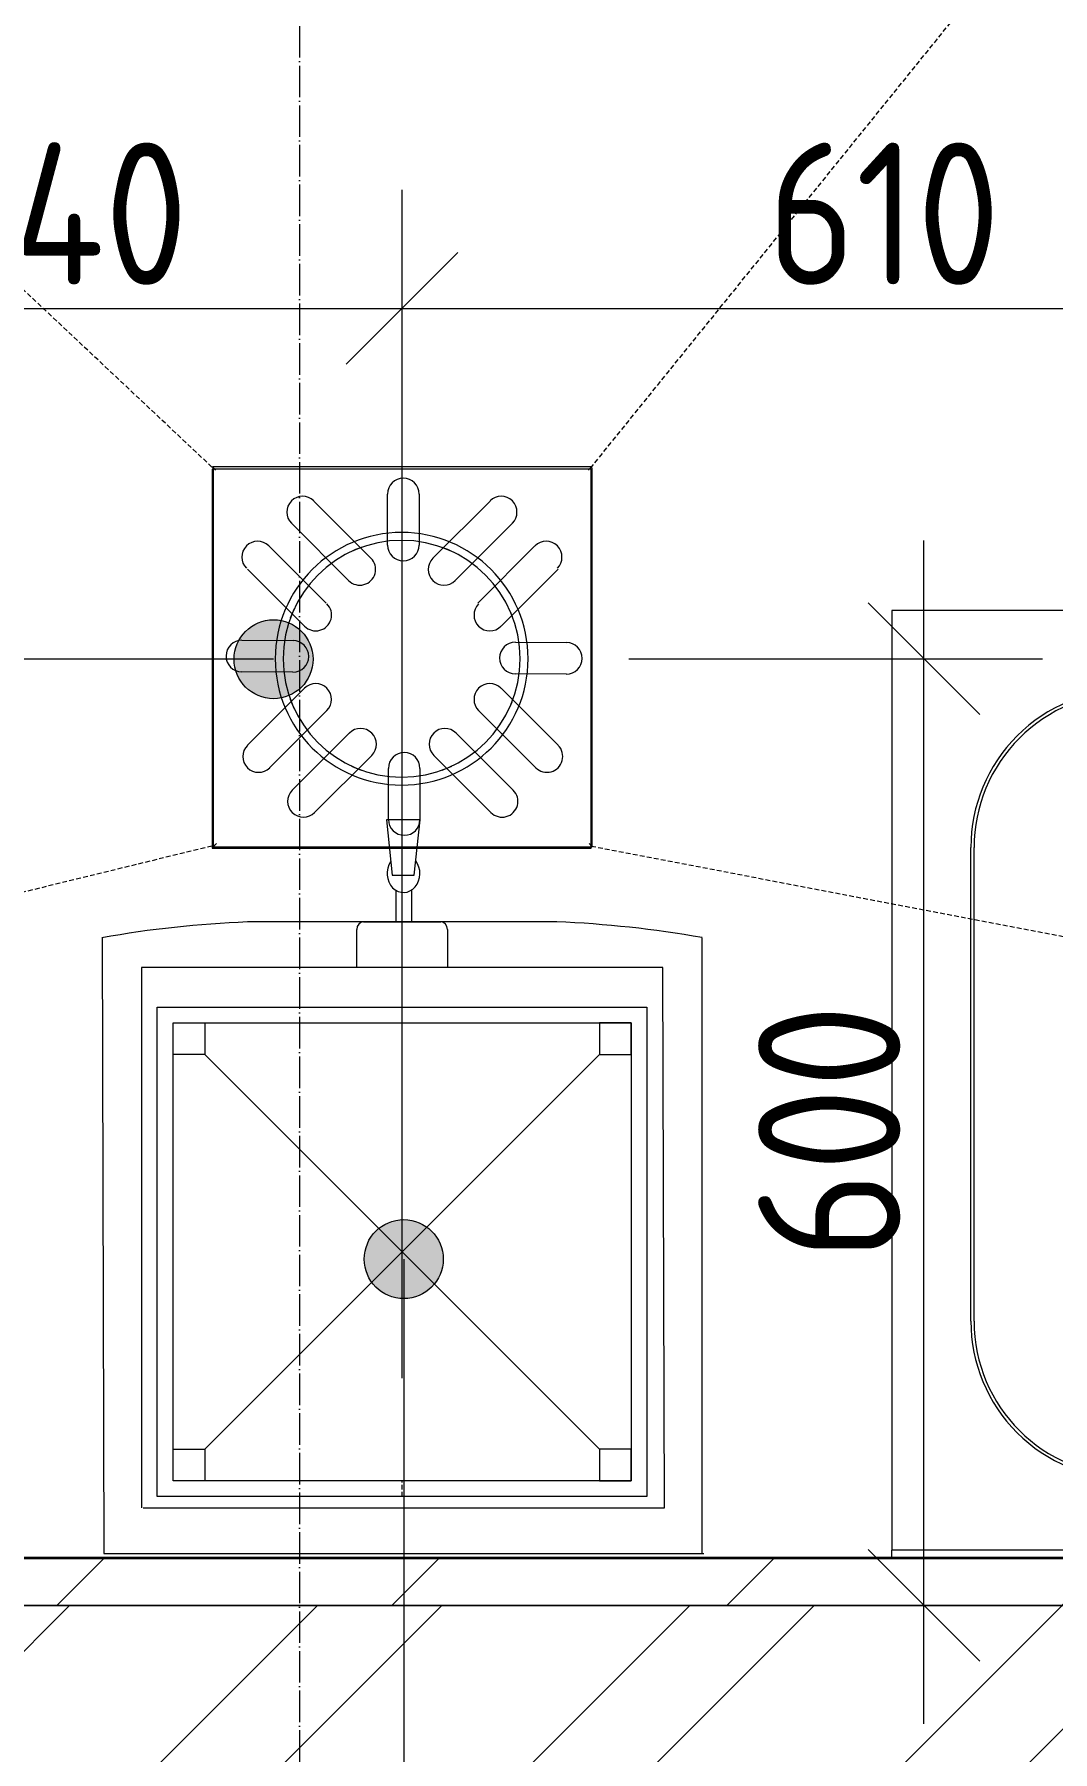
# Model space of a CAD drawing. Header units: millimetres. Extents: x -215207 to 92095, y -30385 to 123050.
# Drawn here: x 66396 to 67041, y 22833 to 23920 of the extents above; entities that cross this region are included whole.
import ezdxf

# ---------------------------------------------------------------- set-up
doc = ezdxf.new("R2010")
doc.units = ezdxf.units.MM
doc.linetypes.add('ADSK_Линия сетки', pattern=[25, 20, -2.5, 0, -2.5])
doc.linetypes.add('ADSK_Сверху', pattern=[4.5, 3, -1.5])
for name, color, linetype, lineweight in [('Аннотация', 7, 'Continuous', 20), ('Линии', 7, 'Continuous', 9), ('Обобщенные модели', 7, 'Continuous', 20), ('Оборудование пищеблок', 7, 'Continuous', 9), ('Оси', 7, 'Continuous', 9), ('Размеры', 7, 'Continuous', 9), ('Сантехника', 7, 'Continuous', 20), ('Стены наружные', 7, 'Continuous', 20), ('Стены штриховка', 7, 'Continuous', 9)]:
    doc.layers.add(name, color=color, linetype=linetype, lineweight=lineweight)
doc.layers.add('вк 1 этаж_dwg', color=7, linetype='Continuous', lineweight=9, true_color=0x767676)
doc.layers.add('ТХ ВК Аннотации', color=7, linetype='Continuous', lineweight=20, true_color=0x4c9a9a)
doc.styles.add('GOST Common_2', font='GOST_Common.ttf', dxfattribs={"width": 0.9, "height": 90})
doc.dimstyles.new('ADSK_Основной_1_8_мм_синий', dxfattribs={"dimscale": 304.8, "dimtxt": 90.51435, "dimasz": 0.231955, "dimexe": 0.246063, "dimexo": 0.246063, "dimgap": 0.049213, "dimtad": 1, "dimdec": 0, "dimdsep": 46, "dimtxsty": 'GOST Common_2', "dimblk1": 'OBLIQUE', "dimblk2": 'OBLIQUE', "dimsah": 1, "dimcen": 0.09, "dimdle": 0.246063, "dimazin": 2, "dimtfac": 1, "dimtdec": 4, "dimtix": 1, "dimtmove": 0, "dimatfit": 3, "dimfxl": 0, "dimtvp": 1, "dimtolj": 1, "dimtzin": 0, "dimlwd": 20, "dimlwe": 20, "dimarcsym": 0})

# ---------------------------------------------------------------- blocks, each defined once
blk = doc.blocks.new('ADSK_ППР_Трап вертикальный - С гидрозатвором 240х240 D110-5766548-План 1 этажа _Пищеблок_ - Привязка мокрых точек')
at = {"layer": 'Сантехника'}
for p, q in [((120, 120), (-120, 120)), ((-120, 120), (-120, -120)), ((120, -120), (120, 120)), ((-120, -120), (120, -120))]:
    blk.add_line(p, q, dxfattribs=at)
for radius, start, end in [(80, 0, 180), (75, 360, 180), (75, 109.9712, 115.0288), (75, 64.9712, 70.0288), (75, 154.9712, 160.0288), (75, 19.9712, 25.0288), (80, 180, 0), (75, 180, 360), (75, 199.9712, 205.0288), (75, 334.9712, 340.0288), (75, 244.9712, 250.0288), (75, 289.9712, 295.0288)]:
    blk.add_arc((0, 0), radius, start, end, dxfattribs=at)
blk = doc.blocks.new('ADSK_Ванна моечная 1-секционная - ГхШ 600х600-V18-План 1 этажа _Пищеблок_ - Привязка мокрых точек')
at = {"layer": 'Обобщенные модели', "lineweight": 9}
for p, q in [((130.4, -234.9), (141.8, -226.6)), ((142.6, -226.2), (157.4, -226.2)), ((158.2, -226.6), (162.7, -229.9)), ((125, -250), (129.6, -235.9)), ((129.6, -264.1), (125, -250)), ((141.8, -273.4), (130.4, -265.1)), ((162, -270.7), (158.2, -273.4)), ((157.4, -273.8), (142.6, -273.8))]:
    blk.add_line(p, q, dxfattribs=at)
at = {"layer": 'Сантехника'}
for p, q in [((-300, -5), (-300, 0)), ((-300, -5), (-300, -600)), ((-300, -5), (300, -5)), ((300, 0), (300, -5)), ((300, -600), (300, -5)), ((-150, -50), (-135.2, -50)), ((-150, -52), (-138.7, -52)), ((-37.6, -52), (-23.8, -52)), ((73.8, -50), (150, -50)), ((77.2, -52), (150, -52)), ((-250, -210.1), (-250, -150)), ((-248, -199.2), (-248, -150)), ((248, -150), (248, -450)), ((250, -150), (250, -450)), ((-250, -450), (-250, -282.6)), ((-248, -450), (-248, -293.5)), ((150, -548), (-150, -548)), ((150, -550), (-150, -550)), ((-300, -600), (300, -600))]:
    blk.add_line(p, q, dxfattribs=at)
for centre, radius, start, end in [((-150, -150), 100, 90, 180), ((-150, -150), 98, 90, 180), ((150, -150), 100, 360, 90), ((150, -150), 98, 0, 90), ((150, -250), 25, 60, 180), ((150, -250), 25, 180, 298.3832), ((-150, -450), 100, 180, 270), ((-150, -450), 98, 180, 270), ((150, -450), 100, 270, 0), ((150, -450), 98, 270, 0)]:
    blk.add_arc(centre, radius, start, end, dxfattribs=at)
blk = doc.blocks.new('вк 1 этаж_dwg_Подставка под кипятитьник-8125123-План 1 этажа _Пищеблок_ - Привязка мокрых точек')
at = {"layer": 'Оборудование пищеблок'}
blk.add_line((165542.3024, -325712.6382), (165792.3024, -325962.6382), dxfattribs=at)
at = {"layer": 'Оборудование пищеблок', "flags": 128}
for points in [[(165512.3024, -325682.6382), (165822.3024, -325682.6382), (165822.3024, -325992.6382), (165512.3024, -325992.6382)], [(165522.3024, -325692.6382), (165812.3024, -325692.6382), (165812.3024, -325982.6382), (165522.3024, -325982.6382), (165522.3024, -325692.6382), (165542.3024, -325692.6382), (165542.3024, -325712.6382), (165522.3024, -325712.6382)], [(165812.3024, -325692.6382), (165792.3024, -325692.6382), (165792.3024, -325712.6382), (165812.3024, -325712.6382)], [(165812.3024, -325962.6382), (165792.3024, -325962.6382), (165792.3024, -325982.6382), (165812.3024, -325982.6382)]]:
    blk.add_lwpolyline(points, close=True, dxfattribs=at)
blk.add_lwpolyline([(165542.3024, -325962.6382), (165542.3024, -325982.6382), (165522.3024, -325982.6382), (165522.3024, -325962.6382), (165542.3024, -325962.6382), (165792.3024, -325712.6382)], dxfattribs=at)
blk = doc.blocks.new('вк 1 этаж_dwg_Кипятильник-8125124-План 1 этажа _Пищеблок_ - Привязка мокрых точек')
at = {"layer": 'Оборудование пищеблок'}
for p, q in [((165231.2, -324881.4), (165035.4, -324881.4)), ((165108.8, -324881.4), (165157.8, -324881.4)), ((165323.3, -325281.4), (165323.3, -324891.4))]:
    blk.add_line(p, q, dxfattribs=at)
at = {"layer": 'Оборудование пищеблок', "flags": 128}
blk.add_lwpolyline([(165141, -324851.8), (165144.8, -324816.6), (165123.4, -324816.6), (165127, -324851.8)], close=True, dxfattribs=at)
for points in [[(165139.2, -324861.2), (165139.2, -324881.4), (165129.5, -324881.4), (165129.5, -324861.3)], [(164943.3, -324891.4), (164944.4, -325281.4), (165324.4, -325281.4)], [(165162, -324886.2), (165162, -324910.3), (165104.6, -324910.3), (165104.6, -324886.2)], [(164969.4, -325252.4), (165299.4, -325252.4), (165298.3, -324910.3), (164968.3, -324910.3), (164968.3, -325252.4)]]:
    blk.add_lwpolyline(points, dxfattribs=at)
at = {"layer": 'Оборудование пищеблок'}
for centre, major_axis, start_param, end_param in [((165134.2, -324850.7), (0, 12), 0.903598, 5.441344), ((165061.1, -325772.2), (0, 891.3), 0.033368, 0.153518), ((165108.8, -324886.2), (0, 4.86), 0, 1.570796), ((165157.8, -324886.2), (0, 4.86), 4.712389, 6.283185), ((165202.3, -325811), (0, 930.3), 6.132184, 6.247301)]:
    blk.add_ellipse(centre, major_axis=major_axis, ratio=0.864603, start_param=start_param, end_param=end_param, dxfattribs=at)
blk = doc.blocks.new('вк 1 этаж_dwg_трап-8125125-План 1 этажа _Пищеблок_ - Привязка мокрых точек')
at = {"layer": 'ТХ ВК Аннотации', "color": 7}
for p, q in [((34771.5, 62035.5), (34531.5, 62035.5)), ((34642.3, 61986), (34642.3, 62018.3)), ((34662.3, 62018.3), (34662.3, 61986)), ((34595.6, 62013.9), (34631.8, 61977.7)), ((34671, 61977.7), (34707.3, 62013.9)), ((34617.7, 61963.6), (34581.5, 61999.8)), ((34721.4, 61999.8), (34685.2, 61963.6)), ((34567.2, 61985.5), (34603.4, 61949.3)), ((34699.5, 61949.3), (34735.7, 61985.5)), ((34589.8, 61934.6), (34553.6, 61970.8)), ((34750.4, 61970.8), (34714.2, 61934.6)), ((34550.1, 61925.7), (34582.5, 61925.5)), ((34723.3, 61924.5), (34755.7, 61924.3)), ((34582.4, 61905.5), (34550, 61905.7)), ((34755.6, 61904.3), (34723.2, 61904.5)), ((34553.6, 61859.2), (34589.8, 61895.4)), ((34714.2, 61895.4), (34750.4, 61859.2)), ((34604, 61881.3), (34567.7, 61845)), ((34736.2, 61845), (34700, 61881.3)), ((34582, 61830.7), (34618.3, 61867)), ((34685.7, 61867), (34722, 61830.7)), ((34632.4, 61852.8), (34596.2, 61816.6)), ((34707.8, 61816.6), (34671.6, 61852.8)), ((34642.9, 61812.2), (34642.9, 61844.6)), ((34662.9, 61844.6), (34662.9, 61812.2))]:
    blk.add_line(p, q, dxfattribs=at)
at = {"layer": 'ТХ ВК Аннотации', "color": 7, "flags": 128}
blk.add_lwpolyline([(34532, 62035), (34532, 61795), (34772, 61795), (34772, 62035)], dxfattribs=at)
at = {"layer": 'ТХ ВК Аннотации', "color": 7}
for centre, start, end in [((34652.3, 62018.3), 0, 180), ((34588.6, 62006.9), 45, 225), ((34714.3, 62006.9), 315, 135), ((34560.1, 61978.4), 45, 225), ((34652.3, 61986), 180, 0), ((34742.8, 61978.4), 315, 135), ((34624.8, 61970.6), 225, 45), ((34678.1, 61970.6), 135, 315), ((34596.9, 61941.7), 225, 45), ((34707.1, 61941.7), 135, 315), ((34550.1, 61915.7), 89.6219, 269.6219), ((34582.5, 61915.5), 269.6219, 89.6219), ((34723.3, 61914.5), 89.6219, 269.6219), ((34755.6, 61914.3), 269.6219, 89.6219), ((34596.9, 61888.3), 315, 135), ((34707.1, 61888.3), 45, 225), ((34625.3, 61859.9), 315, 135), ((34678.7, 61859.9), 45, 225), ((34560.7, 61852.1), 135, 315), ((34652.9, 61844.6), 0, 180), ((34743.3, 61852.1), 225, 45), ((34589.1, 61823.7), 135, 315), ((34714.9, 61823.7), 225, 45), ((34652.9, 61812.2), 180, 0)]:
    blk.add_arc(centre, 10, start, end, dxfattribs=at)
for points, knots in [([(34533.5, 62033.5), (34533.3, 62033.7), (34533.1, 62033.9), (34532.8, 62034.2), (34532.5, 62034.5), (34532.3, 62034.7), (34532.2, 62034.8), (34532, 62035), (34531.9, 62035.1), (34531.7, 62035.3), (34531.6, 62035.4), (34531.5, 62035.5), (34531.5, 62035.5), (34531.5, 62035.5), (34531.5, 62035.5)], [0, 0, 0, 0, 0.142857, 0.285714, 0.357143, 0.428571, 0.5, 0.571429, 0.642857, 0.714286, 0.785714, 0.857143, 0.928571, 1, 1, 1, 1]), ([(34771.5, 62035.5), (34771.5, 62035.5), (34771.4, 62035.5), (34771.4, 62035.5), (34771.3, 62035.4), (34771.2, 62035.3), (34771.1, 62035.1), (34770.9, 62035), (34770.7, 62034.8), (34770.6, 62034.7), (34770.4, 62034.5), (34770.2, 62034.2), (34769.8, 62033.9), (34769.6, 62033.7), (34769.5, 62033.5)], [0, 0, 0, 0, 0.071429, 0.142857, 0.214286, 0.285714, 0.357143, 0.428571, 0.5, 0.571429, 0.642857, 0.714286, 0.857143, 1, 1, 1, 1]), ([(34532, 61795), (34532, 61795), (34532, 61795), (34532.1, 61795.1), (34532.2, 61795.2), (34532.3, 61795.3), (34532.4, 61795.4), (34532.5, 61795.5), (34532.7, 61795.7), (34532.9, 61795.9), (34533.1, 61796.1), (34533.3, 61796.3), (34533.6, 61796.6), (34533.9, 61796.9), (34534, 61797)], [0, 0, 0, 0, 0.071429, 0.142857, 0.214286, 0.285714, 0.357143, 0.428571, 0.5, 0.571429, 0.642857, 0.714286, 0.857143, 1, 1, 1, 1]), ([(34770, 61797), (34770.1, 61796.9), (34770.4, 61796.6), (34770.7, 61796.3), (34770.9, 61796.1), (34771.1, 61795.9), (34771.3, 61795.7), (34771.5, 61795.5), (34771.6, 61795.4), (34771.7, 61795.3), (34771.8, 61795.2), (34771.9, 61795.1), (34772, 61795), (34772, 61795), (34772, 61795)], [0, 0, 0, 0, 0.142857, 0.285714, 0.357143, 0.428571, 0.5, 0.571429, 0.642857, 0.714286, 0.785714, 0.857143, 0.928571, 1, 1, 1, 1])]:
    blk.add_open_spline(points, degree=3, knots=knots, dxfattribs=at)
blk = doc.blocks.new('вк 1 этаж_dwg_трапы-8125126-План 1 этажа _Пищеблок_ - Привязка мокрых точек')
blk.add_blockref('вк 1 этаж_dwg_трап-8125125-План 1 этажа _Пищеблок_ - Привязка мокрых точек', (-315590.5, 1210))
blk = doc.blocks.new('вк 1 этаж_dwg-8122296-План 1 этажа _Пищеблок_ - Привязка мокрых точек')
blk.add_blockref('вк 1 этаж_dwg_трапы-8125126-План 1 этажа _Пищеблок_ - Привязка мокрых точек', (292186, -54922.2))
at = {"rotation": 0.0001375052752410078}
for name, p in [('вк 1 этаж_dwg_Кипятильник-8125124-План 1 этажа _Пищеблок_ - Привязка мокрых точек', (-153887, 332916.1)), ('вк 1 этаж_dwg_Подставка под кипятитьник-8125123-План 1 этажа _Пищеблок_ - Привязка мокрых точек', (-154421, 333663.4))]:
    blk.add_blockref(name, p, dxfattribs=at)
blk = doc.blocks.new('_Oblique')
at = {"color": 0, "linetype": 'ByBlock', "lineweight": -2}
blk.add_line((-0.5, -0.5), (0.5, 0.5), dxfattribs=at)
blk = doc.blocks.new('*D759')
at = {"layer": 'Defpoints', "color": 0, "transparency": 16777216}
for p in [(66628.9, 23746.7), (66189, 23275.3), (66628.9, 22994.2)]:
    blk.add_point(p, dxfattribs=at)
at = {"layer": 'Размеры', "color": 0, "lineweight": 20, "transparency": 16777216}
for p, q in [((66189, 23350.3), (66189, 23821.7)), ((66628.9, 23069.2), (66628.9, 23821.7)), ((66114, 23746.7), (66703.9, 23746.7))]:
    blk.add_line(p, q, dxfattribs=at)
at = {"layer": 'Размеры', "color": 0, "lineweight": 20, "transparency": 16777216, "xscale": 70.7, "yscale": 70.7, "zscale": 70.7, "rotation": 180}
blk.add_blockref('_Oblique', (66189, 23746.7), dxfattribs=at)
at = {"layer": 'Размеры', "color": 0, "lineweight": 20, "transparency": 16777216, "xscale": 70.7, "yscale": 70.7, "zscale": 70.7}
blk.add_blockref('_Oblique', (66628.9, 23746.7), dxfattribs=at)
at = {"layer": 'Размеры', "color": 0, "lineweight": 20, "transparency": 16777216, "insert": (66408.9, 23806.7), "char_height": 90, "width": 222.757, "attachment_point": 5, "style": 'GOST Common_2'}
blk.add_mtext('\\A1;440', dxfattribs=at)
blk = doc.blocks.new('*D760')
at = {"layer": 'Defpoints', "color": 0, "transparency": 16777216}
for p in [(67239, 23746.7), (66628.9, 22994.2), (67239, 22960.3)]:
    blk.add_point(p, dxfattribs=at)
at = {"layer": 'Размеры', "color": 0, "lineweight": 20, "transparency": 16777216}
for p, q in [((66628.9, 23069.2), (66628.9, 23821.7)), ((67239, 23035.3), (67239, 23821.7)), ((66553.9, 23746.7), (67314, 23746.7))]:
    blk.add_line(p, q, dxfattribs=at)
at = {"layer": 'Размеры', "color": 0, "lineweight": 20, "transparency": 16777216, "xscale": 70.7, "yscale": 70.7, "zscale": 70.7, "rotation": 180}
blk.add_blockref('_Oblique', (66628.9, 23746.7), dxfattribs=at)
at = {"layer": 'Размеры', "color": 0, "lineweight": 20, "transparency": 16777216, "xscale": 70.7, "yscale": 70.7, "zscale": 70.7}
blk.add_blockref('_Oblique', (67239, 23746.7), dxfattribs=at)
at = {"layer": 'Размеры', "color": 0, "lineweight": 20, "transparency": 16777216, "insert": (66933.9, 23806.7), "char_height": 90, "width": 184.097, "attachment_point": 5, "style": 'GOST Common_2'}
blk.add_mtext('\\A1;610', dxfattribs=at)
blk = doc.blocks.new('*D763')
at = {"layer": 'Defpoints', "color": 0, "transparency": 16777216}
for p in [(66697.5, 23524.8), (66959.3, 23524.8), (66909.3, 22925.3)]:
    blk.add_point(p, dxfattribs=at)
at = {"layer": 'Размеры', "color": 0, "lineweight": 20, "transparency": 16777216}
for p, q in [((66959.3, 22850.3), (66959.3, 23599.8)), ((66772.5, 23524.8), (67034.3, 23524.8)), ((66984.3, 22925.3), (67034.3, 22925.3))]:
    blk.add_line(p, q, dxfattribs=at)
at = {"layer": 'Размеры', "color": 0, "lineweight": 20, "transparency": 16777216, "xscale": 70.7, "yscale": 70.7, "zscale": 70.7}
for p, rotation in [((66959.3, 23524.8), 90), ((66959.3, 22925.3), 270)]:
    blk.add_blockref('_Oblique', p, dxfattribs=dict(at, rotation=rotation))
at = {"layer": 'Размеры', "color": 0, "lineweight": 20, "transparency": 16777216, "insert": (66899.3, 23225.1), "char_height": 90, "width": 204.348, "attachment_point": 5, "rotation": 90, "style": 'GOST Common_2'}
blk.add_mtext('\\A1;600', dxfattribs=at)

msp = doc.modelspace()

# ---------------------------------------------------------------- hatches: boundary and pattern name
at = {"layer": 'Аннотация', "lineweight": 9, "true_color": 0x0000ff}
h = msp.add_hatch(color=5, dxfattribs=at)
edge = h.paths.add_edge_path()
edge.add_arc((66547.5, 23524.5), 25, 0, 360)
h = msp.add_hatch(color=5, dxfattribs=at)
edge = h.paths.add_edge_path()
edge.add_arc((66629.9, 23144.6), 25, 0, 360)
at = {"layer": 'Стены наружные', "lineweight": 9}
h = msp.add_hatch(dxfattribs=at)
h.set_pattern_fill('FP_22', color=256, style=0, pattern_type=2)
h.set_pattern_definition([(45, (42000, 8e-11), (-106.066, 106.066), [])])
h.paths.add_polyline_path([(68307.1, 22925.3), (69234, 22925.3), (69234, 22955.3), (65939, 22955.3), (65939, 22925.3), (67354.1, 22925.3)])
h.paths.add_polyline_path([(64509, 22925.3), (64689, 22925.3), (64689, 22955.3), (64509, 22955.3)])
h = msp.add_hatch(dxfattribs=at)
h.set_pattern_fill('FP_13', color=256, style=0, pattern_type=2)
h.set_pattern_definition([(45, (42000, 8e-11), (-117.8655, 117.8655), []), (45, (42078.58, 8e-11), (-117.8655, 117.8655), [])])
h.paths.add_polyline_path([(64539, 22805.3), (64689, 22805.3), (64689, 22925.3), (64539, 22925.3)])
h.paths.add_polyline_path([(65939, 22805.3), (69264, 22805.3), (69264, 22925.3), (65939, 22925.3), (65939, 22825.3)])

# ---------------------------------------------------------------- linework, layer by layer
at = {"layer": 'Аннотация', "color": 5, "lineweight": 9, "true_color": 0x0000ff}
for p, q in [((66547.5, 23524.5), (65980.6, 23524.5)), ((66629.9, 23144.6), (66629.9, 22607.2))]:
    msp.add_line(p, q, dxfattribs=at)
for centre in [(66547.5, 23524.5), (66629.9, 23144.6)]:
    msp.add_circle(centre, 25, dxfattribs=at)
at = {"layer": 'Линии', "linetype": 'ADSK_Сверху'}
for p, q in [((66508.5, 23646.2), (63198.9, 26759.6)), ((69263.9, 26759.6), (66748.5, 23646.2)), ((66508.5, 23406.2), (64538.9, 22924.6)), ((66748.5, 23406.2), (69263.9, 22924.6))]:
    msp.add_line(p, q, dxfattribs=at)
at = {"layer": 'Линии', "color": 9, "linetype": 'ADSK_Сверху', "true_color": 0xc0c0c0}
msp.add_line((66628.9, 22994.2), (66628.9, 23004.2), dxfattribs=at)
msp.add_line((66628.9, 22994.2), (66628.9, 23004.2), dxfattribs=at)
at = {"layer": 'Оси', "linetype": 'ADSK_Линия сетки'}
msp.add_line((66564, 28870.2), (66564, 13115.3), dxfattribs=at)
at = {"layer": 'Стены наружные', "lineweight": 35}
msp.add_line((69234, 22955.3), (65939, 22955.3), dxfattribs=at)
at = {"layer": 'Стены штриховка'}
for p, q in [((69234, 22925.3), (65939, 22925.3)), ((65939, 22925.3), (69234, 22925.3))]:
    msp.add_line(p, q, dxfattribs=at)

# ---------------------------------------------------------------- block references
at = {"layer": 'вк 1 этаж_dwg', "color": 7}
msp.add_blockref('вк 1 этаж_dwg-8122296-План 1 этажа _Пищеблок_ - Привязка мокрых точек', (55381.8, 15323), dxfattribs=at)
at = {"layer": 'Сантехника'}
msp.add_blockref('ADSK_ППР_Трап вертикальный - С гидрозатвором 240х240 D110-5766548-План 1 этажа _Пищеблок_ - Привязка мокрых точек', (66628.6, 23524.8), dxfattribs=at)
at = {"layer": 'Сантехника', "rotation": 180}
msp.add_blockref('ADSK_Ванна моечная 1-секционная - ГхШ 600х600-V18-План 1 этажа _Пищеблок_ - Привязка мокрых точек', (67239, 22955.3), dxfattribs=at)

# ---------------------------------------------------------------- dimensions: what is measured, and where the dimension line sits
at = {"layer": 'Размеры', "color": 5, "lineweight": 20, "true_color": 0x0000ff}
for base, p1, p2, override, picture, middle in [((66628.9, 23746.7), (66189, 23275.3), (66628.9, 22994.2), {"dimpost": '<>', "dimfxl": 521.968742}, '*D759', (66408.9, 23806.7)), ((67239, 23746.7), (66628.9, 22994.2), (67239, 22960.3), {"dimpost": '<>', "dimfxl": 611.112673}, '*D760', (66933.9, 23806.7))]:
    dim = msp.add_linear_dim(base=base, p1=p1, p2=p2, dimstyle='ADSK_Основной_1_8_мм_синий', override=override, dxfattribs=at)
    dim.commit()
    dim.dimension.update_dxf_attribs({"geometry": picture, "text_midpoint": middle})
dim = msp.add_linear_dim(base=(66959.2855, 23524.8418), p1=(66909.2931, 22925.269), p2=(66697.5082, 23524.8418), angle=90, dimstyle='ADSK_Основной_1_8_мм_синий', override={"dimpost": '<>', "dimfxl": 635.877651}, dxfattribs=at)
dim.commit()
dim.dimension.update_dxf_attribs({"geometry": '*D763', "text_midpoint": (66899.2855, 23225.0554)})

doc.saveas('drawing.dxf')
